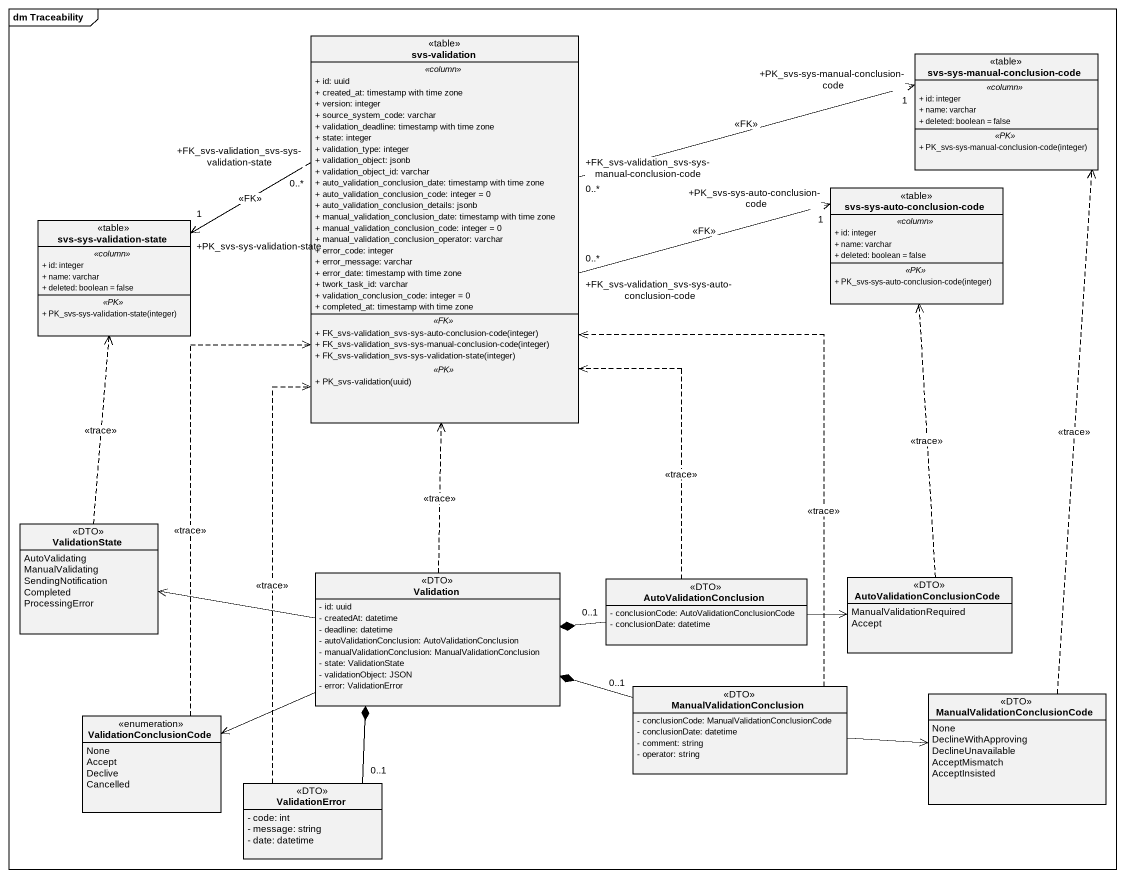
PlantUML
@startuml
mainframe dm Traceability
hide circle
hide empty members
skinparam classAttributeIconSize 0
class "svs-validation" as svs_validation <<table>> {
  .. <<column>> ..
  + id: uuid
  + created_at: timestamp with time zone
  + version: integer
  + source_system_code: varchar
  + validation_deadline: timestamp with time zone
  + state: integer
  + validation_type: integer
  + validation_object: jsonb
  + validation_object_id: varchar
  + auto_validation_conclusion_date: timestamp with time zone
  + auto_validation_conclusion_code: integer = 0
  + auto_validation_conclusion_details: jsonb
  + manual_validation_conclusion_date: timestamp with time zone
  + manual_validation_conclusion_code: integer = 0
  + manual_validation_conclusion_operator: varchar
  + error_code: integer
  + error_message: varchar
  + error_date: timestamp with time zone
  + twork_task_id: varchar
  + validation_conclusion_code: integer = 0
  + completed_at: timestamp with time zone
  .. <<FK>> ..
  + FK_svs-validation_svs-sys-auto-conclusion-code(integer)
  + FK_svs-validation_svs-sys-manual-conclusion-code(integer)
  + FK_svs-validation_svs-sys-validation-state(integer)
  .. <<PK>> ..
  + PK_svs-validation(uuid)
}
class "svs-sys-manual-conclusion-code" as svs_sys_manual_conclusion <<table>> {
  .. <<column>> ..
  + id: integer
  + name: varchar
  + deleted: boolean = false
  .. <<PK>> ..
  + PK_svs-sys-manual-conclusion-code(integer)
}
class "svs-sys-auto-conclusion-code" as svs_sys_auto_conclusion_code <<table>> {
  .. <<column>> ..
  + id: integer
  + name: varchar
  + deleted: boolean = false
  .. <<PK>> ..
  + PK_svs-sys-auto-conclusion-code(integer)
}
class "svs-sys-validation-state" as svs_sys_validation_state <<table>> {
  .. <<column>> ..
  + id: integer
  + name: varchar
  + deleted: boolean = false
  .. <<PK>> ..
  + PK_svs-sys-validation-state(integer)
}
enum ValidationState <<DTO>> {
  AutoValidating
  ManualValidating
  SendingNotification
  Completed
  ProcessingError
}
class Validation <<DTO>> {
  - id: uuid
  - createdAt: datetime
  - deadline: datetime
  - autoValidationConclusion: AutoValidationConclusion
  - manualValidationConclusion: ManualValidationConclusion
  - state: ValidationState
  - validationObject: JSON
  - error: ValidationError
}
class AutoValidationConclusion <<DTO>> {
  - conclusionCode: AutoValidationConclusionCode
  - conclusionDate: datetime
}
enum AutoValidationConclusionCode <<DTO>> {
  ManualValidationRequired
  Accept
}
class ManualValidationConclusion <<DTO>> {
  - conclusionCode: ManualValidationConclusionCode
  - conclusionDate: datetime
  - comment: string
  - operator: string
}
enum ValidationConclusionCode {
  None
  Accept
  Declive
  Cancelled
}
enum "ManualValidationConclusionCode" as ManualValidationConclusionCo <<DTO>> {
  None
  DeclineWithApproving
  DeclineUnavailable
  AcceptMismatch
  AcceptInsisted
}
class ValidationError <<DTO>> {
  - code: int
  - message: string
  - date: datetime
}
svs_validation "+FK_svs-validation_svs-sys-manual-conclusion-code\n0..*" -right-> "+PK_svs-sys-manual-conclusion-code\n1" svs_sys_manual_conclusion : <<FK>>
svs_validation "+FK_svs-validation_svs-sys-auto-conclusion-code\n0..*" -right-> "+PK_svs-sys-auto-conclusion-code\n1" svs_sys_auto_conclusion_code : <<FK>>
svs_validation "+FK_svs-validation_svs-sys-validation-state\n0..*" -left-> "+PK_svs-sys-validation-state\n1" svs_sys_validation_state : <<FK>>
ValidationState .up.> svs_sys_validation_state : <<trace>>
Validation .up.> svs_validation : <<trace>>
Validation -left-> ValidationState
Validation -left-> ValidationConclusionCode
AutoValidationConclusion .up.> svs_validation : <<trace>>
AutoValidationConclusion "0..1" -left-* Validation
AutoValidationConclusion -right-> AutoValidationConclusionCode
AutoValidationConclusionCode .up.> svs_sys_auto_conclusion_code : <<trace>>
ManualValidationConclusion .up.> svs_validation : <<trace>>
ManualValidationConclusion "0..1" -left-* Validation
ManualValidationConclusion -right-> ManualValidationConclusionCo
ValidationConclusionCode .up.> svs_validation : <<trace>>
ManualValidationConclusionCo .up.> svs_sys_manual_conclusion : <<trace>>
ValidationError .up.> svs_validation : <<trace>>
ValidationError "0..1" -up-* Validation
@enduml
